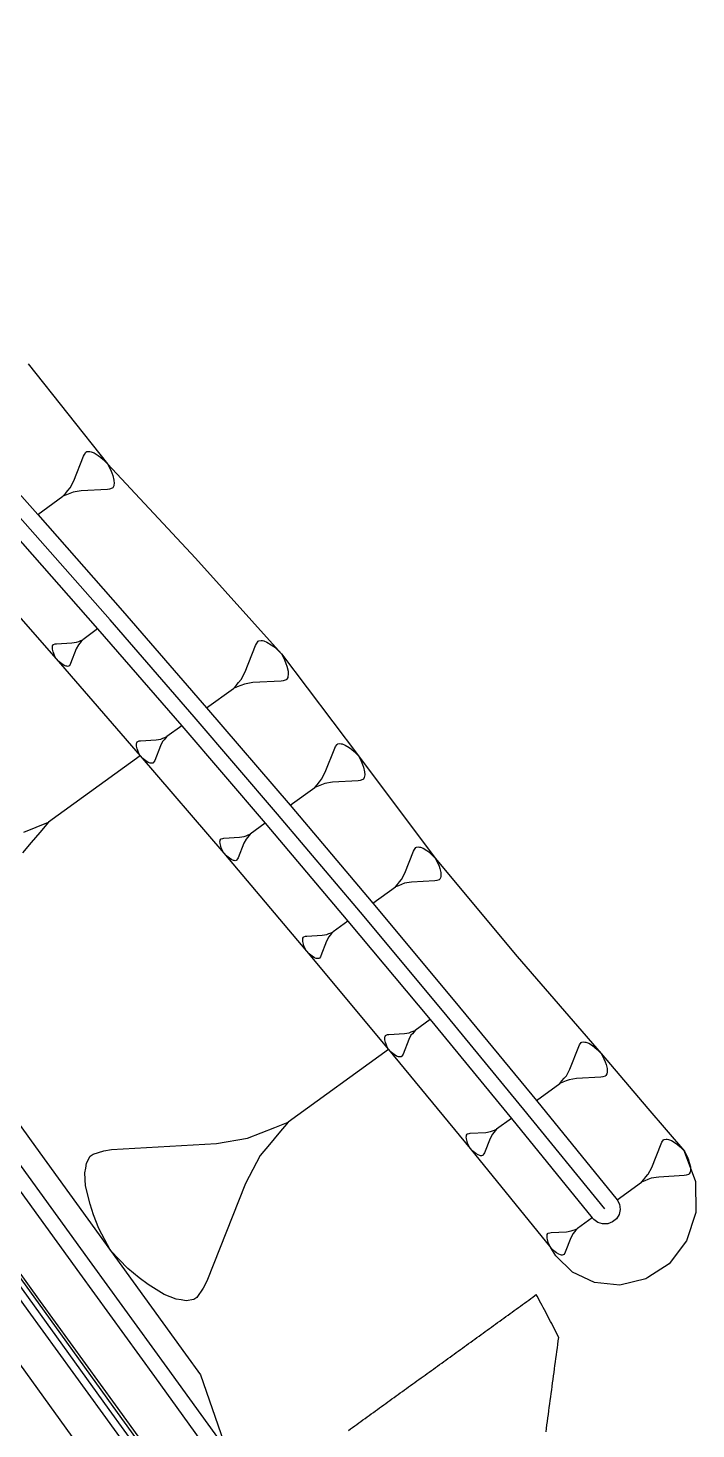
# Model space of a CAD drawing. Extents: x 386702 to 386902, y 803476 to 803737.
# Drawn here: x 386875.8 to 386901.9, y 803507.8 to 803562.6 of the extents above; entities that cross this region are included whole.
import ezdxf

# ---------------------------------------------------------------- set-up
doc = ezdxf.new("R2010")
doc.units = 0
doc.layers.get('0').update_dxf_attribs({"linetype": 'CONTINUOUS'})

msp = doc.modelspace()

# ---------------------------------------------------------------- linework, layer by layer
at = {"color": 7}
for p, q in [((386877.5447, 803544.9271), (386877.9233, 803545.8878)), ((386877.9233, 803545.8878), (386877.9593, 803545.9567)), ((386877.9593, 803545.9567), (386878.0234, 803546.0461)), ((386878.0234, 803546.0461), (386878.0516, 803546.0664)), ((386878.0516, 803546.0664), (386878.1284, 803546.079)), ((386878.1284, 803546.079), (386878.1769, 803546.0712)), ((386878.1769, 803546.0712), (386878.2255, 803546.0634)), ((386878.2255, 803546.0634), (386878.3431, 803546.0196)), ((386878.3431, 803546.0196), (386878.5014, 803545.9195)), ((386878.5014, 803545.9195), (386878.5907, 803545.8553)), ((386878.5907, 803545.8553), (386878.7004, 803545.7629)), ((386878.7004, 803545.7629), (386878.8713, 803545.586)), ((386878.8713, 803545.586), (386878.9858, 803545.3683)), ((386878.9858, 803545.3683), (386879.0392, 803545.2352)), ((386879.0392, 803545.2352), (386879.0722, 803545.1302)), ((386879.0722, 803545.1302), (386879.1177, 803544.9485)), ((386877.2161, 803544.4318), (386877.3084, 803544.5415)), ((386877.3084, 803544.5415), (386877.4008, 803544.6513)), ((386877.4008, 803544.6513), (386877.5447, 803544.9271)), ((386877.8301, 803544.5325), (386877.5231, 803544.4821)), ((386878.861, 803544.5911), (386877.8301, 803544.5325)), ((386878.9378, 803544.6037), (386878.861, 803544.5911)), ((386879.0427, 803544.6367), (386878.9378, 803544.6037)), ((386879.0709, 803544.6571), (386879.0427, 803544.6367)), ((386879.1069, 803544.726), (386879.0709, 803544.6571)), ((386879.1147, 803544.7746), (386879.1069, 803544.726)), ((386879.1225, 803544.8232), (386879.1147, 803544.7746)), ((386879.1177, 803544.9485), (386879.1225, 803544.8232)), ((386876.1371, 803543.6086), (386877.1237, 803544.3221)), ((386877.1237, 803544.3221), (386877.2161, 803544.4318)), ((386877.2568, 803544.3754), (386877.1237, 803544.3221)), ((386877.39, 803544.4288), (386877.2568, 803544.3754)), ((386877.5231, 803544.4821), (386877.39, 803544.4288)), ((386878.4799, 803539.1323), (386877.8951, 803538.7094)), ((386876.715, 803538.4412), (386876.7196, 803538.47)), ((386876.7196, 803538.47), (386876.741, 803538.5109)), ((386876.741, 803538.5109), (386876.7577, 803538.5229)), ((386876.7577, 803538.5229), (386876.8199, 803538.5425)), ((386876.8199, 803538.5425), (386876.8654, 803538.5499)), ((386876.8654, 803538.5499), (386877.4764, 803538.5847)), ((386877.4764, 803538.5847), (386877.6584, 803538.6145)), ((386877.7309, 803538.5143), (386877.6456, 803538.3508)), ((386877.6584, 803538.6145), (386877.7373, 803538.6462)), ((386877.7856, 803538.5793), (386877.7309, 803538.5143)), ((386877.7373, 803538.6462), (386877.8162, 803538.6778)), ((386877.8404, 803538.6444), (386877.7856, 803538.5793)), ((386877.8162, 803538.6778), (386877.8951, 803538.7094)), ((386877.8951, 803538.7094), (386877.8404, 803538.6444)), ((386884.2454, 803537.4525), (386884.6498, 803538.479)), ((386884.6498, 803538.479), (386884.6883, 803538.5527)), ((386884.6883, 803538.5527), (386884.7569, 803538.6482)), ((386884.7569, 803538.6482), (386884.787, 803538.67)), ((386884.787, 803538.67), (386884.869, 803538.6834)), ((386884.869, 803538.6834), (386884.9209, 803538.6751)), ((386884.9209, 803538.6751), (386884.9728, 803538.6667)), ((386884.9728, 803538.6667), (386885.0984, 803538.6199)), ((386885.0984, 803538.6199), (386885.2675, 803538.5129)), ((386885.2675, 803538.5129), (386885.363, 803538.4443)), ((386876.7104, 803538.4124), (386876.715, 803538.4412)), ((386876.7132, 803538.3381), (386876.7104, 803538.4124)), ((386876.7402, 803538.2304), (386876.7132, 803538.3381)), ((386876.7598, 803538.1682), (386876.7402, 803538.2304)), ((386876.7914, 803538.0893), (386876.7598, 803538.1682)), ((386876.8593, 803537.9603), (386876.7914, 803538.0893)), ((386876.9606, 803537.8554), (386876.8593, 803537.9603)), ((386877.6456, 803538.3508), (386877.4212, 803537.7814)), ((386885.363, 803538.4443), (386885.4803, 803538.3456)), ((386885.4803, 803538.3456), (386885.6629, 803538.1566)), ((386885.6629, 803538.1566), (386885.7852, 803537.924)), ((386885.7852, 803537.924), (386885.8422, 803537.7817)), ((386877.0256, 803537.8006), (386876.9606, 803537.8554)), ((386877.0786, 803537.7626), (386877.0256, 803537.8006)), ((386877.1724, 803537.7032), (386877.0786, 803537.7626)), ((386877.242, 803537.6773), (386877.1724, 803537.7032)), ((386877.2708, 803537.6727), (386877.242, 803537.6773)), ((386877.2996, 803537.668), (386877.2708, 803537.6727)), ((386877.3451, 803537.6755), (386877.2996, 803537.668)), ((386877.3618, 803537.6876), (386877.3451, 803537.6755)), ((386877.3999, 803537.7405), (386877.3618, 803537.6876)), ((386877.4212, 803537.7814), (386877.3999, 803537.7405)), ((386884.0915, 803537.1578), (386884.2454, 803537.4525)), ((386885.8422, 803537.7817), (386885.8775, 803537.6696)), ((386885.8775, 803537.6696), (386885.9261, 803537.4754)), ((386885.9261, 803537.4754), (386885.9313, 803537.3415)), ((386883.7955, 803536.8061), (386883.8942, 803536.9233)), ((386883.9377, 803536.8631), (386883.7955, 803536.8061)), ((386883.8942, 803536.9233), (386883.9929, 803537.0406)), ((386884.08, 803536.9201), (386883.9377, 803536.8631)), ((386883.9929, 803537.0406), (386884.0915, 803537.1578)), ((386884.2222, 803536.9771), (386884.08, 803536.9201)), ((386884.5503, 803537.0309), (386884.2222, 803536.9771)), ((386885.6518, 803537.0935), (386884.5503, 803537.0309)), ((386885.7339, 803537.107), (386885.6518, 803537.0935)), ((386885.846, 803537.1422), (386885.7339, 803537.107)), ((386885.8761, 803537.164), (386885.846, 803537.1422)), ((386885.9146, 803537.2377), (386885.8761, 803537.164)), ((386885.9229, 803537.2896), (386885.9146, 803537.2377)), ((386885.9313, 803537.3415), (386885.9229, 803537.2896)), ((386882.7413, 803536.0437), (386883.7955, 803536.8061)), ((386881.7689, 803535.3404), (386881.1842, 803534.9175)), ((386879.9995, 803534.6205), (386880.0041, 803534.6493)), ((386880.0041, 803534.6493), (386880.0087, 803534.6781)), ((386880.0087, 803534.6781), (386880.03, 803534.719)), ((386880.03, 803534.719), (386880.0467, 803534.7311)), ((386880.0467, 803534.7311), (386880.109, 803534.7506)), ((386880.109, 803534.7506), (386880.1545, 803534.7581)), ((386880.1545, 803534.7581), (386880.7655, 803534.7928)), ((386880.7655, 803534.7928), (386880.9474, 803534.8227)), ((386881.0199, 803534.7224), (386880.9346, 803534.5589)), ((386880.9474, 803534.8227), (386881.0264, 803534.8543)), ((386881.0747, 803534.7874), (386881.0199, 803534.7224)), ((386881.0264, 803534.8543), (386881.1053, 803534.8859)), ((386881.1294, 803534.8525), (386881.0747, 803534.7874)), ((386881.1053, 803534.8859), (386881.1842, 803534.9175)), ((386881.1842, 803534.9175), (386881.1294, 803534.8525)), ((386887.8485, 803534.6161), (386887.8761, 803534.636)), ((386887.8761, 803534.636), (386887.9512, 803534.6483)), ((386887.9512, 803534.6483), (386887.9986, 803534.6407)), ((386887.9986, 803534.6407), (386888.0461, 803534.633)), ((386888.0461, 803534.633), (386888.161, 803534.5902)), ((386880.1483, 803534.1684), (386876.5562, 803531.5705)), ((386880.0023, 803534.5462), (386879.9995, 803534.6205)), ((386880.0293, 803534.4385), (386880.0023, 803534.5462)), ((386880.0488, 803534.3763), (386880.0293, 803534.4385)), ((386880.0805, 803534.2974), (386880.0488, 803534.3763)), ((386880.1483, 803534.1684), (386880.0805, 803534.2974)), ((386880.2496, 803534.0635), (386880.1483, 803534.1684)), ((386880.9346, 803534.5589), (386880.7103, 803533.9895)), ((386887.3805, 803533.5221), (386887.7506, 803534.4613)), ((386887.7506, 803534.4613), (386887.7858, 803534.5287)), ((386887.7858, 803534.5287), (386887.8485, 803534.6161)), ((386888.161, 803534.5902), (386888.3158, 803534.4923)), ((386888.3158, 803534.4923), (386888.4032, 803534.4296)), ((386888.4032, 803534.4296), (386888.5105, 803534.3392)), ((386888.5105, 803534.3392), (386888.6775, 803534.1663)), ((386888.6775, 803534.1663), (386888.7895, 803533.9534)), ((386880.3147, 803534.0088), (386880.2496, 803534.0635)), ((386880.3676, 803533.9707), (386880.3147, 803534.0088)), ((386880.4614, 803533.9114), (386880.3676, 803533.9707)), ((386880.5311, 803533.8854), (386880.4614, 803533.9114)), ((386880.5599, 803533.8808), (386880.5311, 803533.8854)), ((386880.5887, 803533.8762), (386880.5599, 803533.8808)), ((386880.6342, 803533.8836), (386880.5887, 803533.8762)), ((386880.6509, 803533.8957), (386880.6342, 803533.8836)), ((386880.6889, 803533.9487), (386880.6509, 803533.8957)), ((386880.7103, 803533.9895), (386880.6889, 803533.9487)), ((386888.7895, 803533.9534), (386888.8417, 803533.8233)), ((386888.8417, 803533.8233), (386888.8739, 803533.7206)), ((386888.8739, 803533.7206), (386888.9184, 803533.543)), ((386888.9184, 803533.543), (386888.9231, 803533.4204)), ((386886.9689, 803532.9305), (386887.0592, 803533.0378)), ((386887.099, 803532.9827), (386886.9689, 803532.9305)), ((386887.0592, 803533.0378), (386887.1495, 803533.1451)), ((386887.2292, 803533.0349), (386887.099, 803532.9827)), ((386887.1495, 803533.1451), (386887.2398, 803533.2524)), ((386887.3594, 803533.087), (386887.2292, 803533.0349)), ((386887.2398, 803533.2524), (386887.3805, 803533.5221)), ((386887.6596, 803533.1362), (386887.3594, 803533.087)), ((386888.6674, 803533.1936), (386887.6596, 803533.1362)), ((386888.7425, 803533.2059), (386888.6674, 803533.1936)), ((386888.8451, 803533.2381), (386888.7425, 803533.2059)), ((386888.8727, 803533.258), (386888.8451, 803533.2381)), ((386888.9078, 803533.3255), (386888.8727, 803533.258)), ((386888.9155, 803533.373), (386888.9078, 803533.3255)), ((386888.9231, 803533.4204), (386888.9155, 803533.373)), ((386886.0043, 803532.2329), (386886.9689, 803532.9305)), ((386875.5866, 803531.1819), (386876.0714, 803531.3762)), ((386876.0714, 803531.3762), (386876.5562, 803531.5705)), ((386876.5562, 803531.5705), (386876.2199, 803531.1709)), ((386885.0319, 803531.5297), (386884.4472, 803531.1068)), ((386876.2199, 803531.1709), (386875.8836, 803530.7714)), ((386883.2625, 803530.8098), (386883.2671, 803530.8386)), ((386883.2653, 803530.7355), (386883.2625, 803530.8098)), ((386883.2671, 803530.8386), (386883.2717, 803530.8674)), ((386883.2717, 803530.8674), (386883.2931, 803530.9083)), ((386883.2931, 803530.9083), (386883.3098, 803530.9203)), ((386883.3098, 803530.9203), (386883.372, 803530.9399)), ((386883.372, 803530.9399), (386883.4175, 803530.9473)), ((386883.4175, 803530.9473), (386884.0285, 803530.9821)), ((386884.0285, 803530.9821), (386884.2105, 803531.0119)), ((386884.283, 803530.9117), (386884.1976, 803530.7482)), ((386884.2105, 803531.0119), (386884.2894, 803531.0436)), ((386884.3377, 803530.9767), (386884.283, 803530.9117)), ((386884.2894, 803531.0436), (386884.3683, 803531.0752)), ((386884.3925, 803531.0418), (386884.3377, 803530.9767)), ((386884.3683, 803531.0752), (386884.4472, 803531.1068)), ((386884.4472, 803531.1068), (386884.3925, 803531.0418)), ((386875.8836, 803530.7714), (386875.5472, 803530.3719)), ((386883.2923, 803530.6278), (386883.2653, 803530.7355)), ((386883.3119, 803530.5656), (386883.2923, 803530.6278)), ((386883.3435, 803530.4867), (386883.3119, 803530.5656)), ((386883.4114, 803530.3577), (386883.3435, 803530.4867)), ((386883.5126, 803530.2528), (386883.4114, 803530.3577)), ((386883.5777, 803530.1981), (386883.5126, 803530.2528)), ((386884.1976, 803530.7482), (386883.9733, 803530.1788)), ((386890.4965, 803529.5791), (386890.834, 803530.4357)), ((386890.834, 803530.4357), (386890.8661, 803530.4972)), ((386890.8661, 803530.4972), (386890.9233, 803530.5769)), ((386890.9233, 803530.5769), (386890.9484, 803530.5951)), ((386890.9484, 803530.5951), (386891.0169, 803530.6063)), ((386891.0169, 803530.6063), (386891.0602, 803530.5994)), ((386891.0602, 803530.5994), (386891.1035, 803530.5924)), ((386891.1035, 803530.5924), (386891.2083, 803530.5533)), ((386891.2083, 803530.5533), (386891.3495, 803530.464)), ((386891.3495, 803530.464), (386891.4291, 803530.4068)), ((386891.4291, 803530.4068), (386891.527, 803530.3244)), ((386891.527, 803530.3244), (386891.6794, 803530.1667)), ((386883.6306, 803530.16), (386883.5777, 803530.1981)), ((386883.7245, 803530.1007), (386883.6306, 803530.16)), ((386883.7941, 803530.0747), (386883.7245, 803530.1007)), ((386883.8229, 803530.0701), (386883.7941, 803530.0747)), ((386883.8517, 803530.0655), (386883.8229, 803530.0701)), ((386883.8972, 803530.0729), (386883.8517, 803530.0655)), ((386883.9139, 803530.085), (386883.8972, 803530.0729)), ((386883.952, 803530.1379), (386883.9139, 803530.085)), ((386883.9733, 803530.1788), (386883.952, 803530.1379)), ((386891.6794, 803530.1667), (386891.7815, 803529.9725)), ((386891.7815, 803529.9725), (386891.8291, 803529.8538)), ((386891.8291, 803529.8538), (386891.8585, 803529.7602)), ((386891.8585, 803529.7602), (386891.8991, 803529.5982)), ((386890.2034, 803529.1375), (386890.2857, 803529.2353)), ((386890.2857, 803529.2353), (386890.3681, 803529.3332)), ((386890.4772, 803529.1824), (386890.3584, 803529.1348)), ((386890.3681, 803529.3332), (386890.4965, 803529.5791)), ((386890.751, 803529.2272), (386890.4772, 803529.1824)), ((386891.6702, 803529.2795), (386890.751, 803529.2272)), ((386891.7386, 803529.2908), (386891.6702, 803529.2795)), ((386891.8322, 803529.3202), (386891.7386, 803529.2908)), ((386891.8573, 803529.3383), (386891.8322, 803529.3202)), ((386891.8894, 803529.3998), (386891.8573, 803529.3383)), ((386891.8964, 803529.4431), (386891.8894, 803529.3998)), ((386891.9034, 803529.4865), (386891.8964, 803529.4431)), ((386891.8991, 803529.5982), (386891.9034, 803529.4865)), ((386889.2413, 803528.4034), (386890.121, 803529.0396)), ((386890.121, 803529.0396), (386890.2034, 803529.1375)), ((386890.2397, 803529.0872), (386890.121, 803529.0396)), ((386890.3584, 803529.1348), (386890.2397, 803529.0872)), ((386888.2689, 803527.7002), (386887.6842, 803527.2773)), ((386886.4995, 803526.9803), (386886.5041, 803527.0091)), ((386886.5023, 803526.906), (386886.4995, 803526.9803)), ((386886.5041, 803527.0091), (386886.5087, 803527.0378)), ((386886.5087, 803527.0378), (386886.53, 803527.0787)), ((386886.53, 803527.0787), (386886.5467, 803527.0908)), ((386886.5467, 803527.0908), (386886.6089, 803527.1103)), ((386886.6089, 803527.1103), (386886.6544, 803527.1178)), ((386886.6544, 803527.1178), (386887.2654, 803527.1526)), ((386887.2654, 803527.1526), (386887.4474, 803527.1824)), ((386887.5199, 803527.0822), (386887.4346, 803526.9187)), ((386887.4474, 803527.1824), (386887.5263, 803527.214)), ((386887.5747, 803527.1472), (386887.5199, 803527.0822)), ((386887.5263, 803527.214), (386887.6053, 803527.2456)), ((386887.6294, 803527.2122), (386887.5747, 803527.1472)), ((386887.6053, 803527.2456), (386887.6842, 803527.2773)), ((386887.6842, 803527.2773), (386887.6294, 803527.2122)), ((386886.5293, 803526.7983), (386886.5023, 803526.906)), ((386886.5488, 803526.7361), (386886.5293, 803526.7983)), ((386886.5805, 803526.6572), (386886.5488, 803526.7361)), ((386886.6483, 803526.5281), (386886.5805, 803526.6572)), ((386886.7496, 803526.4233), (386886.6483, 803526.5281)), ((386886.8147, 803526.3685), (386886.7496, 803526.4233)), ((386887.4346, 803526.9187), (386887.2103, 803526.3493)), ((386886.8676, 803526.3305), (386886.8147, 803526.3685)), ((386886.9614, 803526.2711), (386886.8676, 803526.3305)), ((386887.0311, 803526.2452), (386886.9614, 803526.2711)), ((386887.0599, 803526.2405), (386887.0311, 803526.2452)), ((386887.0887, 803526.2359), (386887.0599, 803526.2405)), ((386887.1342, 803526.2434), (386887.0887, 803526.2359)), ((386887.1509, 803526.2554), (386887.1342, 803526.2434)), ((386887.1889, 803526.3084), (386887.1509, 803526.2554)), ((386887.2103, 803526.3493), (386887.1889, 803526.3084)), ((386891.4799, 803523.8518), (386890.8951, 803523.4289)), ((386889.7104, 803523.1319), (386889.715, 803523.1607)), ((386889.7132, 803523.0576), (386889.7104, 803523.1319)), ((386889.715, 803523.1607), (386889.7196, 803523.1895)), ((386889.7196, 803523.1895), (386889.741, 803523.2303)), ((386889.741, 803523.2303), (386889.7577, 803523.2424)), ((386889.7577, 803523.2424), (386889.8199, 803523.262)), ((386889.8199, 803523.262), (386889.8654, 803523.2694)), ((386889.8654, 803523.2694), (386890.4764, 803523.3042)), ((386890.4764, 803523.3042), (386890.6584, 803523.334)), ((386890.7309, 803523.2338), (386890.6455, 803523.0703)), ((386890.6584, 803523.334), (386890.7373, 803523.3656)), ((386890.7856, 803523.2988), (386890.7309, 803523.2338)), ((386890.7373, 803523.3656), (386890.8162, 803523.3973)), ((386890.8404, 803523.3638), (386890.7856, 803523.2988)), ((386890.8162, 803523.3973), (386890.8951, 803523.4289)), ((386890.8951, 803523.4289), (386890.8404, 803523.3638)), ((386889.8593, 803522.6797), (386885.9349, 803519.8416)), ((386889.7402, 803522.9499), (386889.7132, 803523.0576)), ((386889.7598, 803522.8877), (386889.7402, 803522.9499)), ((386889.7914, 803522.8088), (386889.7598, 803522.8877)), ((386889.8593, 803522.6797), (386889.7914, 803522.8088)), ((386889.9605, 803522.5749), (386889.8593, 803522.6797)), ((386890.0256, 803522.5201), (386889.9605, 803522.5749)), ((386890.6455, 803523.0703), (386890.4212, 803522.5009)), ((386896.9426, 803521.9107), (386897.2936, 803522.8016)), ((386897.2936, 803522.8016), (386897.327, 803522.8656)), ((386897.327, 803522.8656), (386897.3865, 803522.9484)), ((386897.3865, 803522.9484), (386897.4127, 803522.9673)), ((386897.4127, 803522.9673), (386897.4839, 803522.979)), ((386897.4839, 803522.979), (386897.5289, 803522.9718)), ((386897.5289, 803522.9718), (386897.574, 803522.9645)), ((386897.574, 803522.9645), (386897.683, 803522.9239)), ((386897.683, 803522.9239), (386897.8298, 803522.831)), ((386897.8298, 803522.831), (386897.9126, 803522.7715)), ((386897.9126, 803522.7715), (386898.0144, 803522.6858)), ((386898.0144, 803522.6858), (386898.1729, 803522.5217)), ((386890.0785, 803522.4821), (386890.0256, 803522.5201)), ((386890.1724, 803522.4227), (386890.0785, 803522.4821)), ((386890.242, 803522.3968), (386890.1724, 803522.4227)), ((386890.2708, 803522.3921), (386890.242, 803522.3968)), ((386890.2996, 803522.3875), (386890.2708, 803522.3921)), ((386890.3451, 803522.395), (386890.2996, 803522.3875)), ((386890.3618, 803522.4071), (386890.3451, 803522.395)), ((386890.3999, 803522.46), (386890.3618, 803522.4071)), ((386890.4212, 803522.5009), (386890.3999, 803522.46)), ((386898.1729, 803522.5217), (386898.2791, 803522.3198)), ((386898.2791, 803522.3198), (386898.3286, 803522.1964)), ((386898.3286, 803522.1964), (386898.3592, 803522.099)), ((386898.3592, 803522.099), (386898.4014, 803521.9305)), ((386896.6377, 803521.4513), (386896.7234, 803521.5531)), ((386896.7234, 803521.5531), (386896.8091, 803521.6548)), ((386896.9225, 803521.498), (386896.799, 803521.4485)), ((386896.8091, 803521.6548), (386896.9426, 803521.9107)), ((386897.2073, 803521.5447), (386896.9225, 803521.498)), ((386898.1633, 803521.599), (386897.2073, 803521.5447)), ((386898.2345, 803521.6107), (386898.1633, 803521.599)), ((386898.3319, 803521.6413), (386898.2345, 803521.6107)), ((386898.358, 803521.6602), (386898.3319, 803521.6413)), ((386898.3914, 803521.7242), (386898.358, 803521.6602)), ((386898.3986, 803521.7692), (386898.3914, 803521.7242)), ((386898.4058, 803521.8143), (386898.3986, 803521.7692)), ((386898.4014, 803521.9305), (386898.4058, 803521.8143)), ((386895.6371, 803520.6878), (386896.5521, 803521.3495)), ((386896.5521, 803521.3495), (386896.6377, 803521.4513)), ((386896.6756, 803521.399), (386896.5521, 803521.3495)), ((386896.799, 803521.4485), (386896.6756, 803521.399)), ((386885.4053, 803519.6294), (386885.9349, 803519.8416)), ((386885.9349, 803519.8416), (386885.5675, 803519.4051)), ((386894.6647, 803519.9846), (386894.08, 803519.5617)), ((386900, 803520.3751), (386901.4238, 803518.7023)), ((386884.3461, 803519.2049), (386884.8757, 803519.4171)), ((386884.8757, 803519.4171), (386885.4053, 803519.6294)), ((386885.5675, 803519.4051), (386885.2001, 803518.9686)), ((386892.8953, 803519.2647), (386892.8999, 803519.2935)), ((386892.8999, 803519.2935), (386892.9045, 803519.3222)), ((386892.9045, 803519.3222), (386892.9259, 803519.3631)), ((386892.9259, 803519.3631), (386892.9426, 803519.3752)), ((386892.9426, 803519.3752), (386893.0048, 803519.3947)), ((386893.0048, 803519.3947), (386893.0503, 803519.4022)), ((386893.0503, 803519.4022), (386893.6613, 803519.437)), ((386893.6613, 803519.437), (386893.8433, 803519.4668)), ((386893.9158, 803519.3666), (386893.8304, 803519.2031)), ((386893.8433, 803519.4668), (386893.9222, 803519.4984)), ((386893.9705, 803519.4316), (386893.9158, 803519.3666)), ((386893.9222, 803519.4984), (386894.0011, 803519.53)), ((386894.0252, 803519.4966), (386893.9705, 803519.4316)), ((386894.0011, 803519.53), (386894.08, 803519.5617)), ((386894.08, 803519.5617), (386894.0252, 803519.4966)), ((386878.7189, 803518.7213), (386879.0242, 803518.7714)), ((386879.0242, 803518.7714), (386883.1248, 803519.0047)), ((386883.1248, 803519.0047), (386884.3461, 803519.2049)), ((386885.2001, 803518.9686), (386884.8327, 803518.5321)), ((386892.8981, 803519.1904), (386892.8953, 803519.2647)), ((386892.9251, 803519.0827), (386892.8981, 803519.1904)), ((386892.9446, 803519.0205), (386892.9251, 803519.0827)), ((386892.9763, 803518.9416), (386892.9446, 803519.0205)), ((386893.0441, 803518.8125), (386892.9763, 803518.9416)), ((386893.1454, 803518.7077), (386893.0441, 803518.8125)), ((386893.8304, 803519.2031), (386893.6061, 803518.6337)), ((386900.1488, 803518.069), (386900.5126, 803518.9923)), ((386900.5126, 803518.9923), (386900.5472, 803519.0586)), ((386900.5472, 803519.0586), (386900.6089, 803519.1445)), ((386900.6089, 803519.1445), (386900.636, 803519.1641)), ((386900.636, 803519.1641), (386900.7098, 803519.1761)), ((386900.7098, 803519.1761), (386900.7565, 803519.1686)), ((386900.7565, 803519.1686), (386900.8031, 803519.1611)), ((386900.8031, 803519.1611), (386900.9161, 803519.1191)), ((386900.9161, 803519.1191), (386901.0683, 803519.0228)), ((386901.0683, 803519.0228), (386901.1541, 803518.9611)), ((386901.1541, 803518.9611), (386901.2596, 803518.8723)), ((386901.2596, 803518.8723), (386901.4238, 803518.7023)), ((386878.0151, 803518.0416), (386878.0462, 803518.2348)), ((386878.0462, 803518.2348), (386878.1893, 803518.5091)), ((386878.1893, 803518.5091), (386878.3014, 803518.5902)), ((386878.3014, 803518.5902), (386878.7189, 803518.7213)), ((386884.8327, 803518.5321), (386884.2601, 803517.4349)), ((386893.2105, 803518.6529), (386893.1454, 803518.7077)), ((386893.2634, 803518.6149), (386893.2105, 803518.6529)), ((386893.3573, 803518.5555), (386893.2634, 803518.6149)), ((386893.4269, 803518.5296), (386893.3573, 803518.5555)), ((386893.4557, 803518.5249), (386893.4269, 803518.5296)), ((386893.4845, 803518.5203), (386893.4557, 803518.5249)), ((386893.53, 803518.5278), (386893.4845, 803518.5203)), ((386893.5467, 803518.5398), (386893.53, 803518.5278)), ((386893.5847, 803518.5928), (386893.5467, 803518.5398)), ((386893.6061, 803518.6337), (386893.5847, 803518.5928)), ((386901.4238, 803518.7023), (386901.5339, 803518.493)), ((386901.5339, 803518.493), (386901.5852, 803518.3651)), ((386901.5852, 803518.3651), (386901.6169, 803518.2642)), ((386901.6169, 803518.2642), (386901.6606, 803518.0896)), ((386877.9841, 803517.8484), (386878.0151, 803518.0416)), ((386878.0031, 803517.3498), (386877.9841, 803517.8484)), ((386899.8329, 803517.593), (386899.9217, 803517.6984)), ((386899.9217, 803517.6984), (386900, 803517.7915)), ((386900, 803517.7915), (386900.0105, 803517.8039)), ((386900.128, 803517.6413), (386900.0001, 803517.5901)), ((386900.0105, 803517.8039), (386900.1488, 803518.069)), ((386900.4231, 803517.6897), (386900.128, 803517.6413)), ((386901.4139, 803517.7461), (386900.4231, 803517.6897)), ((386901.4877, 803517.7582), (386901.4139, 803517.7461)), ((386901.5886, 803517.7899), (386901.4877, 803517.7582)), ((386901.6157, 803517.8095), (386901.5886, 803517.7899)), ((386901.6502, 803517.8757), (386901.6157, 803517.8095)), ((386901.6577, 803517.9224), (386901.6502, 803517.8757)), ((386901.6652, 803517.9691), (386901.6577, 803517.9224)), ((386901.6606, 803518.0896), (386901.6652, 803517.9691)), ((386878.1843, 803516.627), (386878.0031, 803517.3498)), ((386884.2601, 803517.4349), (386882.7544, 803513.6137)), ((386898.7959, 803516.8017), (386899.7441, 803517.4875)), ((386899.7441, 803517.4875), (386899.8329, 803517.593)), ((386899.8721, 803517.5388), (386899.7441, 803517.4875)), ((386900, 803517.59), (386899.8721, 803517.5388)), ((386878.3155, 803516.2095), (386878.1843, 803516.627)), ((386878.5277, 803515.68), (386878.3155, 803516.2095)), ((386897.8236, 803516.0985), (386897.2388, 803515.6756)), ((386878.9832, 803514.814), (386878.5277, 803515.68)), ((386896.0634, 803515.4362), (386896.0847, 803515.4771)), ((386896.0847, 803515.4771), (386896.1014, 803515.4892)), ((386896.1014, 803515.4892), (386896.1636, 803515.5087)), ((386896.1636, 803515.5087), (386896.2091, 803515.5162)), ((386896.2091, 803515.5162), (386896.8201, 803515.5509)), ((386896.8201, 803515.5509), (386897.0021, 803515.5807)), ((386897.0746, 803515.4805), (386896.9893, 803515.317)), ((386897.0021, 803515.5807), (386897.081, 803515.6124)), ((386897.1293, 803515.5455), (386897.0746, 803515.4805)), ((386897.081, 803515.6124), (386897.1599, 803515.644)), ((386897.1841, 803515.6106), (386897.1293, 803515.5455)), ((386897.1599, 803515.644), (386897.2388, 803515.6756)), ((386897.2388, 803515.6756), (386897.1841, 803515.6106)), ((386896.0541, 803515.3786), (386896.0587, 803515.4074)), ((386896.0569, 803515.3043), (386896.0541, 803515.3786)), ((386896.0839, 803515.1966), (386896.0569, 803515.3043)), ((386896.0587, 803515.4074), (386896.0634, 803515.4362)), ((386896.1035, 803515.1344), (386896.0839, 803515.1966)), ((386896.1351, 803515.0555), (386896.1035, 803515.1344)), ((386896.203, 803514.9265), (386896.1351, 803515.0555)), ((386896.3043, 803514.8216), (386896.203, 803514.9265)), ((386896.9893, 803515.317), (386896.7649, 803514.7476)), ((386879.663, 803514.1102), (386878.9832, 803514.814)), ((386896.3693, 803514.7669), (386896.3043, 803514.8216)), ((386896.4223, 803514.7288), (386896.3693, 803514.7669)), ((386896.5161, 803514.6695), (386896.4223, 803514.7288)), ((386896.5858, 803514.6435), (386896.5161, 803514.6695)), ((386896.6146, 803514.6389), (386896.5858, 803514.6435)), ((386896.6433, 803514.6343), (386896.6146, 803514.6389)), ((386896.6888, 803514.6417), (386896.6433, 803514.6343)), ((386896.7055, 803514.6538), (386896.6888, 803514.6417)), ((386896.7436, 803514.7067), (386896.7055, 803514.6538)), ((386896.7649, 803514.7476), (386896.7436, 803514.7067)), ((386880.0994, 803513.7428), (386879.663, 803514.1102)), ((386880.4548, 803513.4875), (386880.0994, 803513.7428)), ((386881.0845, 803513.0891), (386880.4548, 803513.4875)), ((386882.6112, 803513.3394), (386882.3559, 803512.984)), ((386882.7544, 803513.6137), (386882.6112, 803513.3394)), ((386881.5521, 803512.9149), (386881.0845, 803513.0891)), ((386881.7453, 803512.8839), (386881.5521, 803512.9149)), ((386881.9385, 803512.8528), (386881.7453, 803512.8839)), ((386882.2438, 803512.9029), (386881.9385, 803512.8528)), ((386882.3559, 803512.984), (386882.2438, 803512.9029))]:
    msp.add_line(p, q, dxfattribs=at)
at = {"color": 1, "linetype": 'CONTINUOUS'}
for points in [[(386839.6764, 803566.6042), (386842.6065, 803562.5528), (386845.5366, 803558.5013), (386848.4667, 803554.4498), (386851.3968, 803550.3983), (386854.3269, 803546.3468), (386857.257, 803542.2953), (386860.1871, 803538.2439), (386863.1173, 803534.1924), (386866.0474, 803530.1409), (386868.9775, 803526.0894), (386871.9076, 803522.0379), (386874.8377, 803517.9864), (386877.7678, 803513.935), (386880.6979, 803509.8835), (386883.628, 803505.832), (386884.3104, 803504.8884)], [(386837.9019, 803565.3209), (386840.832, 803561.2694), (386843.7621, 803557.2179), (386846.6922, 803553.1664), (386849.6223, 803549.1149), (386852.5524, 803545.0634), (386855.4825, 803541.012), (386858.4126, 803536.9605), (386861.3427, 803532.909), (386864.2728, 803528.8575), (386867.2029, 803524.806), (386870.133, 803520.7545), (386873.0631, 803516.7031), (386875.9932, 803512.6516), (386878.9233, 803508.6001), (386881.8534, 803504.5486), (386882.6307, 803503.4739)], [(386838.145, 803565.4967), (386841.0751, 803561.4452), (386844.0052, 803557.3937), (386846.9353, 803553.3422), (386849.8654, 803549.2907), (386852.7955, 803545.2392), (386855.7256, 803541.1878), (386858.6557, 803537.1363), (386861.5858, 803533.0848), (386864.5159, 803529.0333), (386867.446, 803524.9818), (386870.3761, 803520.9304), (386873.3062, 803516.8789), (386876.2363, 803512.8274), (386879.1664, 803508.7759), (386882.0965, 803504.7244), (386882.8608, 803503.6676)], [(386843.0927, 803562.9044), (386846.0228, 803558.8529), (386848.9529, 803554.8014), (386851.883, 803550.7499), (386854.8131, 803546.6984), (386857.7432, 803542.647), (386860.6733, 803538.5955), (386863.6034, 803534.544), (386866.5335, 803530.4925), (386869.4636, 803526.441), (386872.3937, 803522.3895), (386875.3238, 803518.3381), (386878.2539, 803514.2866), (386881.184, 803510.2351), (386884.1141, 803506.1836), (386884.7915, 803505.2471)], [(386872.796, 803547.3628), (386876.1371, 803543.6086), (386879.4522, 803539.8355), (386882.7413, 803536.0437), (386886.0043, 803532.2329), (386889.2413, 803528.4034), (386892.4522, 803524.555), (386895.6371, 803520.6878), (386898.7959, 803516.8017)], [(386898.7953, 803516.8015), (386898.8835, 803516.623), (386898.9085, 803516.4255), (386898.8675, 803516.2307), (386898.765, 803516.0601), (386898.6123, 803515.9323), (386898.4262, 803515.8616), (386898.2272, 803515.8556), (386898.0373, 803515.9151), (386897.8772, 803516.0334), (386897.8231, 803516.098)]]:
    msp.add_lwpolyline(points, dxfattribs=at)
at = {"color": 7, "linetype": 'CONTINUOUS'}
for points in [[(386838.0558, 803565.4322), (386840.986, 803561.3807), (386843.9161, 803557.3292), (386846.8462, 803553.2777), (386849.7763, 803549.2263), (386852.7064, 803545.1748), (386855.6365, 803541.1233), (386858.5666, 803537.0718), (386861.4967, 803533.0203), (386864.4268, 803528.9689), (386867.3569, 803524.9174), (386870.287, 803520.8659), (386873.2171, 803516.8144), (386876.1472, 803512.7629), (386879.0773, 803508.7114), (386882.0074, 803504.66), (386882.7764, 803503.5966)], [(386838.145, 803565.4967), (386841.0751, 803561.4452), (386844.0052, 803557.3937), (386846.9353, 803553.3422), (386849.8654, 803549.2907), (386852.7955, 803545.2392), (386855.7256, 803541.1878), (386858.6557, 803537.1363), (386861.5858, 803533.0848), (386864.5159, 803529.0333), (386867.446, 803524.9818), (386870.3761, 803520.9304), (386873.3062, 803516.8789), (386876.2363, 803512.8274), (386879.1664, 803508.7759), (386882.0965, 803504.7244), (386882.8608, 803503.6676)], [(386836.4434, 803564.266), (386839.3735, 803560.2145), (386842.3036, 803556.1631), (386845.2337, 803552.1116), (386848.1638, 803548.0601), (386851.0939, 803544.0086), (386854.024, 803539.9571), (386856.9541, 803535.9056), (386859.8842, 803531.8542), (386862.8143, 803527.8027), (386865.7444, 803523.7512), (386868.6745, 803519.6997), (386871.6046, 803515.6482), (386874.5347, 803511.5967), (386877.4648, 803507.5453), (386880.3949, 803503.4938), (386881.2501, 803502.3112)], [(386843.822, 803563.4318), (386846.7521, 803559.3803), (386849.6822, 803555.3288), (386852.6123, 803551.2773), (386855.5424, 803547.2259), (386858.4725, 803543.1744), (386861.4026, 803539.1229), (386864.3327, 803535.0714), (386867.2628, 803531.0199), (386870.1929, 803526.9684), (386873.123, 803522.917), (386876.0531, 803518.8655), (386878.9832, 803514.814), (386881.9133, 803510.7625), (386882.4993, 803509.9522), (386883.871, 803506.0078), (386884.214, 803505.0217), (386884.2828, 803504.8652)], [(386875.7578, 803549.5049), (386878.8713, 803545.586), (386882.3067, 803541.9), (386885.6629, 803538.1566), (386888.6775, 803534.1663), (386891.6794, 803530.1667), (386894.8913, 803526.319), (386898.1729, 803522.5217), (386900, 803520.3751)], [(386898.3098, 803516.4501), (386895.1509, 803520.3362), (386891.966, 803524.2034), (386888.7551, 803528.0518), (386885.5181, 803531.8813), (386882.2551, 803535.692), (386878.966, 803539.4839), (386875.6509, 803543.257), (386872.3098, 803547.0112)], [(386871.8236, 803546.6595), (386875.1648, 803542.9053), (386878.4799, 803539.1323), (386881.7689, 803535.3404), (386885.0319, 803531.5297), (386888.2689, 803527.7002), (386891.4799, 803523.8518), (386894.6647, 803519.9846), (386897.8236, 803516.0985)], [(386870.203, 803545.4875), (386873.5442, 803541.7333), (386876.8593, 803537.9603), (386880.1483, 803534.1684), (386883.4114, 803530.3577), (386886.6483, 803526.5281), (386889.8593, 803522.6797), (386893.0441, 803518.8125), (386896.203, 803514.9265)], [(386888.2887, 803507.7771), (386888.3697, 803507.8357), (386888.4507, 803507.8944), (386888.5317, 803507.953), (386888.6128, 803508.0116), (386888.6938, 803508.0702), (386888.7748, 803508.1288), (386888.8558, 803508.1875), (386888.9369, 803508.2461), (386889.0179, 803508.3047), (386889.0989, 803508.3633), (386889.1799, 803508.4219), (386889.261, 803508.4806), (386889.342, 803508.5392), (386889.423, 803508.5978), (386889.504, 803508.6564), (386889.5851, 803508.715), (386889.6661, 803508.7737), (386889.7471, 803508.8323), (386889.8281, 803508.8909), (386889.9092, 803508.9495), (386889.9902, 803509.0081), (386890.0712, 803509.0667), (386890.1523, 803509.1254), (386890.2333, 803509.184), (386890.3143, 803509.2426), (386890.3953, 803509.3012), (386890.4764, 803509.3598), (386890.5574, 803509.4185), (386890.6384, 803509.4771), (386890.7194, 803509.5357), (386890.8005, 803509.5943), (386890.8815, 803509.6529), (386890.9625, 803509.7116), (386891.0435, 803509.7702), (386891.1246, 803509.8288), (386891.2056, 803509.8874), (386891.2866, 803509.946), (386891.3676, 803510.0047), (386891.4487, 803510.0633), (386891.5297, 803510.1219), (386891.6107, 803510.1805), (386891.6917, 803510.2391), (386891.7728, 803510.2978), (386891.8538, 803510.3564), (386891.9348, 803510.415), (386892.0159, 803510.4736), (386892.0969, 803510.5322), (386892.1779, 803510.5908), (386892.2589, 803510.6495), (386892.34, 803510.7081), (386892.421, 803510.7667), (386892.502, 803510.8253), (386892.583, 803510.8839), (386892.6641, 803510.9426), (386892.7451, 803511.0012), (386892.8261, 803511.0598), (386892.9071, 803511.1184), (386892.9882, 803511.177), (386893.0692, 803511.2357), (386893.1502, 803511.2943), (386893.2312, 803511.3529), (386893.3123, 803511.4115), (386893.3933, 803511.4701), (386893.4743, 803511.5288), (386893.5553, 803511.5874), (386893.6364, 803511.646), (386893.7174, 803511.7046), (386893.7984, 803511.7632), (386893.8795, 803511.8219), (386893.9605, 803511.8805), (386894.0415, 803511.9391), (386894.1225, 803511.9977), (386894.2036, 803512.0563), (386894.2846, 803512.1149), (386894.3656, 803512.1736), (386894.4466, 803512.2322), (386894.5277, 803512.2908), (386894.6087, 803512.3494), (386894.6897, 803512.408), (386894.7707, 803512.4667), (386894.8518, 803512.5253), (386894.9328, 803512.5839), (386895.0138, 803512.6425), (386895.0948, 803512.7011), (386895.1759, 803512.7598), (386895.2569, 803512.8184), (386895.3379, 803512.877), (386895.4189, 803512.9356), (386895.5, 803512.9942), (386895.581, 803513.0529), (386895.6337, 803513.091)], [(386896.0135, 803507.7217), (386896.032, 803507.8585), (386896.0505, 803507.9953), (386896.0689, 803508.132), (386896.0874, 803508.2688), (386896.1058, 803508.4056), (386896.1243, 803508.5424), (386896.1427, 803508.6791), (386896.1612, 803508.8159), (386896.1796, 803508.9527), (386896.1981, 803509.0895), (386896.2165, 803509.2263), (386896.235, 803509.363), (386896.2535, 803509.4998), (386896.2719, 803509.6366), (386896.2904, 803509.7734), (386896.3088, 803509.9101), (386896.3273, 803510.0469), (386896.3457, 803510.1837), (386896.3642, 803510.3205), (386896.3826, 803510.4573), (386896.4011, 803510.594), (386896.4196, 803510.7308), (386896.438, 803510.8676), (386896.4565, 803511.0044), (386896.4749, 803511.1411), (386896.4934, 803511.2779), (386896.5118, 803511.4147), (386896.4661, 803511.5051), (386896.4203, 803511.5953), (386896.3743, 803511.6855), (386896.3282, 803511.7756), (386896.282, 803511.8655), (386896.2355, 803511.9554), (386896.189, 803512.0451), (386896.1423, 803512.1348), (386896.0955, 803512.2244), (386896.0486, 803512.3138), (386896.0015, 803512.4032), (386895.9543, 803512.4925), (386895.907, 803512.5817), (386895.8596, 803512.6708), (386895.812, 803512.7598), (386895.7644, 803512.8488), (386895.7166, 803512.9376), (386895.6687, 803513.0264), (386895.6337, 803513.091)]]:
    msp.add_lwpolyline(points, dxfattribs=at)
at = {"color": 2, "linetype": 'CONTINUOUS'}
msp.add_lwpolyline([(386837.6588, 803565.145), (386840.5889, 803561.0936), (386843.519, 803557.0421), (386846.4491, 803552.9906), (386849.3792, 803548.9391), (386852.3093, 803544.8876), (386855.2394, 803540.8362), (386858.1695, 803536.7847), (386861.0996, 803532.7332), (386864.0297, 803528.6817), (386866.9598, 803524.6302), (386869.8899, 803520.5787), (386872.82, 803516.5273), (386875.7501, 803512.4758), (386878.6802, 803508.4243), (386881.6103, 803504.3728), (386882.4006, 803503.2801)], dxfattribs=at)
at = {"color": 252, "linetype": 'CONTINUOUS'}
for points in [[(386901.4163, 803518.6959), (386901.8544, 803517.5178), (386901.8774, 803516.3043), (386901.5111, 803515.1927), (386900.8237, 803514.2995), (386900, 803513.7635)], [(386900, 803513.7635), (386899.9153, 803513.7084), (386898.9042, 803513.4625), (386897.9118, 803513.5622), (386897.0483, 803513.9682), (386896.4001, 803514.6084), (386896.2057, 803514.9266)]]:
    msp.add_lwpolyline(points, dxfattribs=at)

doc.saveas('drawing.dxf')
